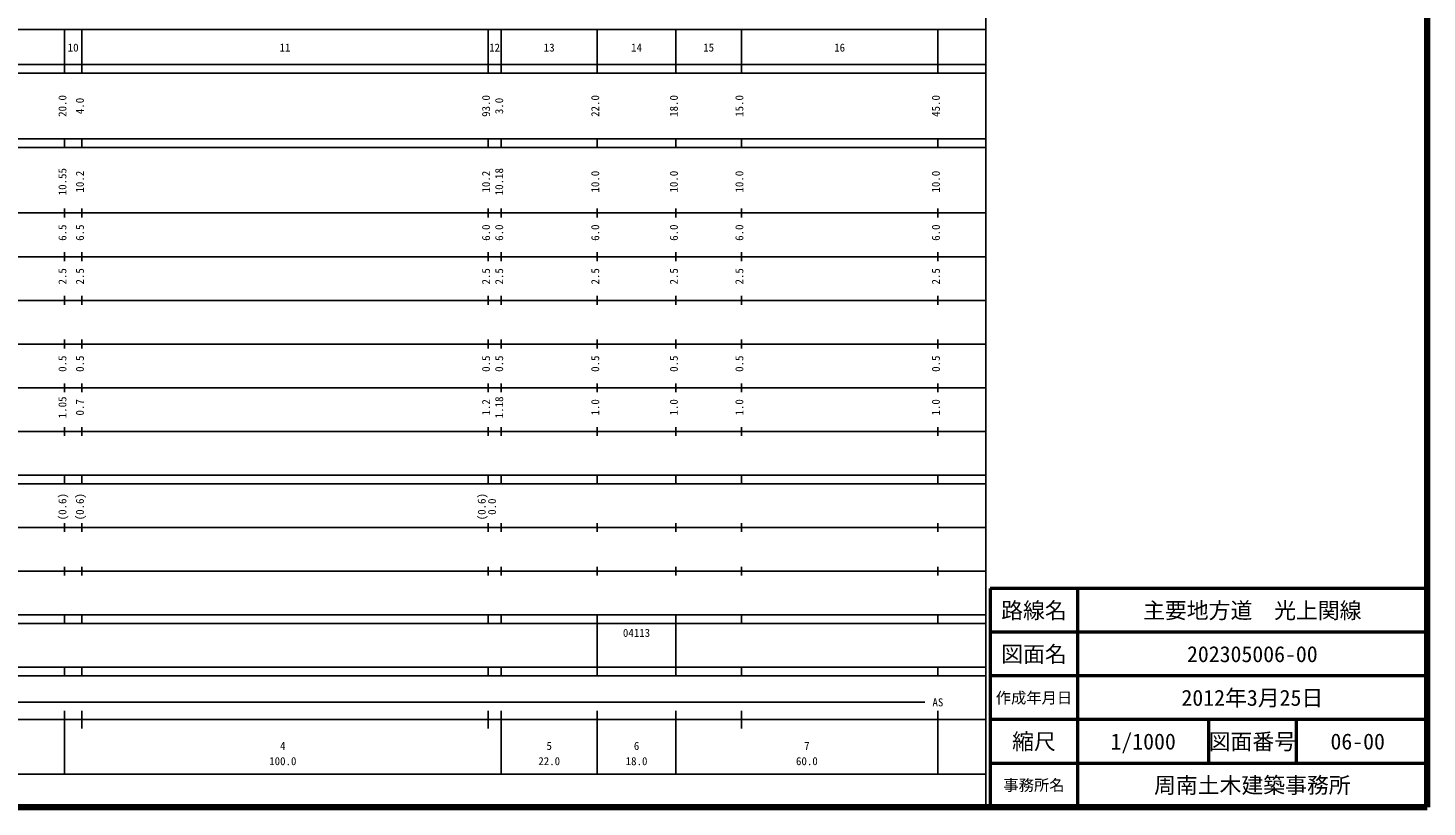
# Model space of a CAD drawing. Units: millimetres on the paper, enlarged 1000 times. Extents: x 40000 to 680000, y 20000 to 380000.
# Drawn here: x 359651 to 680000, y 20000 to 198357 of the extents above; entities that cross this region are included whole.
import ezdxf
from ezdxf.enums import TextEntityAlignment as Align

# ---------------------------------------------------------------- set-up
doc = ezdxf.new("R2010")
doc.units = ezdxf.units.MM
doc.header["$LTSCALE"] = 1000
for name, color, linetype, lineweight in [('M-TTL', 2, 'Continuous', 140), ('M-TTL-BAND', 7, 'Continuous', 25), ('M-TTL-FRAM', 2, 'Continuous', 50), ('M-TTL-LINE', 7, 'Continuous', 50)]:
    doc.layers.add(name, color=color, linetype=linetype, lineweight=lineweight)
doc.layers.add('M-TTL-TXT', color=7, linetype='Continuous')
doc.styles.add('ＭＳ ゴシック', font='')
doc.styles.get('ＭＳ ゴシック').set_extended_font_data('MS Gothic')

msp = doc.modelspace()

# ---------------------------------------------------------------- linework, layer by layer
at = {"layer": 'M-TTL'}
for p, q in [((680000, 20000), (680000, 380000)), ((40000, 20000), (680000, 20000))]:
    msp.add_line(p, q, dxfattribs=at)
at = {"layer": 'M-TTL-BAND'}
for p, q in [((579000, 20000), (579000, 370000)), ((68000, 198000), (579000, 198000)), ((368000, 188000), (368000, 198000)), ((372000, 188000), (372000, 198000)), ((465000, 188000), (465000, 198000)), ((468000, 188000), (468000, 198000)), ((490000, 188000), (490000, 198000)), ((508000, 188000), (508000, 198000)), ((523000, 188000), (523000, 198000)), ((568000, 188000), (568000, 198000)), ((40000, 190000), (579000, 190000)), ((40000, 188000), (579000, 188000)), ((40000, 173000), (579000, 173000)), ((368000, 171000), (368000, 173000)), ((372000, 171000), (372000, 173000)), ((465000, 171000), (465000, 173000)), ((468000, 171000), (468000, 173000)), ((490000, 171000), (490000, 173000)), ((508000, 171000), (508000, 173000)), ((523000, 171000), (523000, 173000)), ((568000, 171000), (568000, 173000)), ((40000, 171000), (579000, 171000)), ((368000, 155000), (368000, 157000)), ((372000, 155000), (372000, 157000)), ((465000, 155000), (465000, 157000)), ((468000, 155000), (468000, 157000)), ((490000, 155000), (490000, 157000)), ((508000, 155000), (508000, 157000)), ((523000, 155000), (523000, 157000)), ((568000, 155000), (568000, 157000)), ((40000, 156000), (579000, 156000)), ((46000, 146000), (579000, 146000)), ((368000, 145000), (368000, 147000)), ((372000, 145000), (372000, 147000)), ((465000, 145000), (465000, 147000)), ((468000, 145000), (468000, 147000)), ((490000, 145000), (490000, 147000)), ((508000, 145000), (508000, 147000)), ((523000, 145000), (523000, 147000)), ((568000, 145000), (568000, 147000)), ((52000, 136000), (579000, 136000)), ((368000, 135000), (368000, 137000)), ((372000, 135000), (372000, 137000)), ((465000, 135000), (465000, 137000)), ((468000, 135000), (468000, 137000)), ((490000, 135000), (490000, 137000)), ((508000, 135000), (508000, 137000)), ((523000, 135000), (523000, 137000)), ((568000, 135000), (568000, 137000)), ((46000, 126000), (579000, 126000)), ((368000, 125000), (368000, 127000)), ((372000, 125000), (372000, 127000)), ((465000, 125000), (465000, 127000)), ((468000, 125000), (468000, 127000)), ((490000, 125000), (490000, 127000)), ((508000, 125000), (508000, 127000)), ((523000, 125000), (523000, 127000)), ((568000, 125000), (568000, 127000)), ((52000, 116000), (579000, 116000)), ((368000, 115000), (368000, 117000)), ((372000, 115000), (372000, 117000)), ((465000, 115000), (465000, 117000)), ((468000, 115000), (468000, 117000)), ((490000, 115000), (490000, 117000)), ((508000, 115000), (508000, 117000)), ((523000, 115000), (523000, 117000)), ((568000, 115000), (568000, 117000)), ((46000, 106000), (579000, 106000)), ((368000, 105000), (368000, 107000)), ((372000, 105000), (372000, 107000)), ((465000, 105000), (465000, 107000)), ((468000, 105000), (468000, 107000)), ((490000, 105000), (490000, 107000)), ((508000, 105000), (508000, 107000)), ((523000, 105000), (523000, 107000)), ((568000, 105000), (568000, 107000)), ((40000, 96000), (579000, 96000)), ((40000, 94000), (579000, 94000)), ((368000, 94000), (368000, 96000)), ((372000, 94000), (372000, 96000)), ((465000, 94000), (465000, 96000)), ((468000, 94000), (468000, 96000)), ((490000, 94000), (490000, 96000)), ((508000, 94000), (508000, 96000)), ((523000, 94000), (523000, 96000)), ((568000, 94000), (568000, 96000)), ((49000, 84000), (579000, 84000)), ((368000, 83000), (368000, 85000)), ((372000, 83000), (372000, 85000)), ((465000, 83000), (465000, 85000)), ((468000, 83000), (468000, 85000)), ((490000, 83000), (490000, 85000)), ((508000, 83000), (508000, 85000)), ((523000, 83000), (523000, 85000)), ((568000, 83000), (568000, 85000)), ((40000, 74000), (579000, 74000)), ((368000, 73000), (368000, 75000)), ((372000, 73000), (372000, 75000)), ((465000, 73000), (465000, 75000)), ((468000, 73000), (468000, 75000)), ((490000, 73000), (490000, 75000)), ((508000, 73000), (508000, 75000)), ((523000, 73000), (523000, 75000)), ((568000, 73000), (568000, 75000)), ((40000, 64000), (579000, 64000)), ((40000, 62000), (579000, 62000)), ((368000, 62000), (368000, 64000)), ((372000, 62000), (372000, 64000)), ((465000, 62000), (465000, 64000)), ((468000, 62000), (468000, 64000)), ((490000, 62000), (490000, 64000)), ((490000, 52000), (490000, 62000)), ((508000, 62000), (508000, 64000)), ((508000, 52000), (508000, 62000)), ((523000, 62000), (523000, 64000)), ((568000, 62000), (568000, 64000)), ((40000, 52000), (579000, 52000)), ((368000, 50000), (368000, 52000)), ((372000, 50000), (372000, 52000)), ((465000, 50000), (465000, 52000)), ((468000, 50000), (468000, 52000)), ((490000, 50000), (490000, 52000)), ((508000, 50000), (508000, 52000)), ((523000, 50000), (523000, 52000)), ((568000, 50000), (568000, 52000)), ((40000, 50000), (579000, 50000)), ((71000, 44000), (565000, 44000)), ((368000, 27500), (368000, 42000)), ((372000, 38000), (372000, 42000)), ((465000, 38000), (465000, 42000)), ((468000, 27500), (468000, 42000)), ((490000, 27500), (490000, 42000)), ((508000, 27500), (508000, 42000)), ((523000, 38000), (523000, 42000)), ((568000, 27500), (568000, 42000)), ((40000, 40000), (579000, 40000)), ((68000, 27500), (579000, 27500))]:
    msp.add_line(p, q, dxfattribs=at)
at = {"layer": 'M-TTL-FRAM'}
for p, q in [((680000, 70000), (580000, 70000)), ((580000, 70000), (580000, 20000))]:
    msp.add_line(p, q, dxfattribs=at)
at = {"layer": 'M-TTL-LINE'}
for p, q in [((600000, 70000), (600000, 20000)), ((680000, 60000), (580000, 60000)), ((680000, 50000), (580000, 50000)), ((680000, 40000), (580000, 40000)), ((630000, 40000), (630000, 30000)), ((650000, 40000), (650000, 30000)), ((680000, 30000), (580000, 30000))]:
    msp.add_line(p, q, dxfattribs=at)

# ---------------------------------------------------------------- texts
at = {"layer": 'M-TTL-BAND', "style": 'ＭＳ ゴシック'}
for s, p in [('10', (370000, 192405)), ('11', (418500, 192405)), ('12', (466500, 192405)), ('13', (479000, 192405)), ('14', (499000, 192405)), ('15', (515500, 192405)), ('16', (545500, 192405)), ('AS', (568000, 42500)), ('4', (418000, 32523)), ('5', (479000, 32523)), ('6', (499000, 32523)), ('7', (538000, 32523)), ('100.0', (418000, 29033)), ('22.0', (479000, 29033)), ('18.0', (499000, 29033)), ('60.0', (538000, 29033))]:
    msp.add_text(s, height=1833, dxfattribs=at).set_placement(p, align=Align.BOTTOM_CENTER)
for s, p in [('20.0', (369000, 180500)), ('93.0', (466000, 180500)), ('22.0', (491000, 180500)), ('18.0', (509000, 180500)), ('15.0', (524000, 180500)), ('45.0', (569000, 180500)), ('4.0', (373000, 180500)), ('3.0', (469000, 180500)), ('10.55', (369000, 163174)), ('10.2', (373000, 163174)), ('10.2', (466000, 163174)), ('10.18', (469000, 163174)), ('10.0', (491000, 163174)), ('10.0', (509000, 163174)), ('10.0', (524000, 163174)), ('10.0', (569000, 163174)), ('6.5', (369000, 151500)), ('6.5', (373000, 151500)), ('6.0', (466000, 151500)), ('6.0', (469000, 151500)), ('6.0', (491000, 151500)), ('6.0', (509000, 151500)), ('6.0', (524000, 151500)), ('6.0', (569000, 151500)), ('2.5', (369000, 141500)), ('2.5', (373000, 141500)), ('2.5', (466000, 141500)), ('2.5', (469000, 141500)), ('2.5', (491000, 141500)), ('2.5', (509000, 141500)), ('2.5', (524000, 141500)), ('2.5', (569000, 141500)), ('0.5', (369000, 121500)), ('0.5', (373000, 121500)), ('0.5', (466000, 121500)), ('0.5', (469000, 121500)), ('0.5', (491000, 121500)), ('0.5', (509000, 121500)), ('0.5', (524000, 121500)), ('0.5', (569000, 121500)), ('1.05', (369000, 111500)), ('0.7', (373000, 111500)), ('1.2', (466000, 111500)), ('1.18', (469000, 111500)), ('1.0', (491000, 111500)), ('1.0', (509000, 111500)), ('1.0', (524000, 111500)), ('1.0', (569000, 111500)), ('(0.6)', (369000, 88764)), ('(0.6)', (373000, 88764)), ('(0.6)', (465000, 88764)), ('0.0', (467370, 88764))]:
    msp.add_text(s, height=1833, rotation=90, dxfattribs=at).set_placement(p, align=Align.BOTTOM_CENTER)
msp.add_text('04113', height=1833, dxfattribs=at).set_placement((495875, 58405), align=Align.BOTTOM_LEFT)
at = {"layer": 'M-TTL-TXT', "style": 'ＭＳ ゴシック'}
for s, height, p in [('路線名', 3666, (590000, 65000)), ('路線名', 3666, (590000, 65000)), ('主要地方道\u3000光上関線', 3666, (640000, 65000)), ('図面名', 3666, (590000, 55000)), ('図面名', 3666, (590000, 55000)), ('202305006-00', 3666, (640000, 55000)), ('作成年月日', 2566, (590000, 45000)), ('作成年月日', 2566, (590000, 45000)), ('2012年3月25日', 3666, (640000, 45000)), ('縮尺', 3666, (590000, 35000)), ('縮尺', 3666, (590000, 35000)), ('1/1000', 3666, (615000, 35000)), ('図面番号', 3666, (640000, 35000)), ('図面番号', 3666, (640000, 35000)), ('06-00', 3666, (664125, 35000)), ('事務所名', 2566, (590000, 25000)), ('事務所名', 2566, (590000, 25000)), ('周南土木建築事務所', 3666, (640000, 25000))]:
    msp.add_text(s, height=height, dxfattribs=at).set_placement(p, align=Align.MIDDLE_CENTER)

doc.saveas('drawing.dxf')
